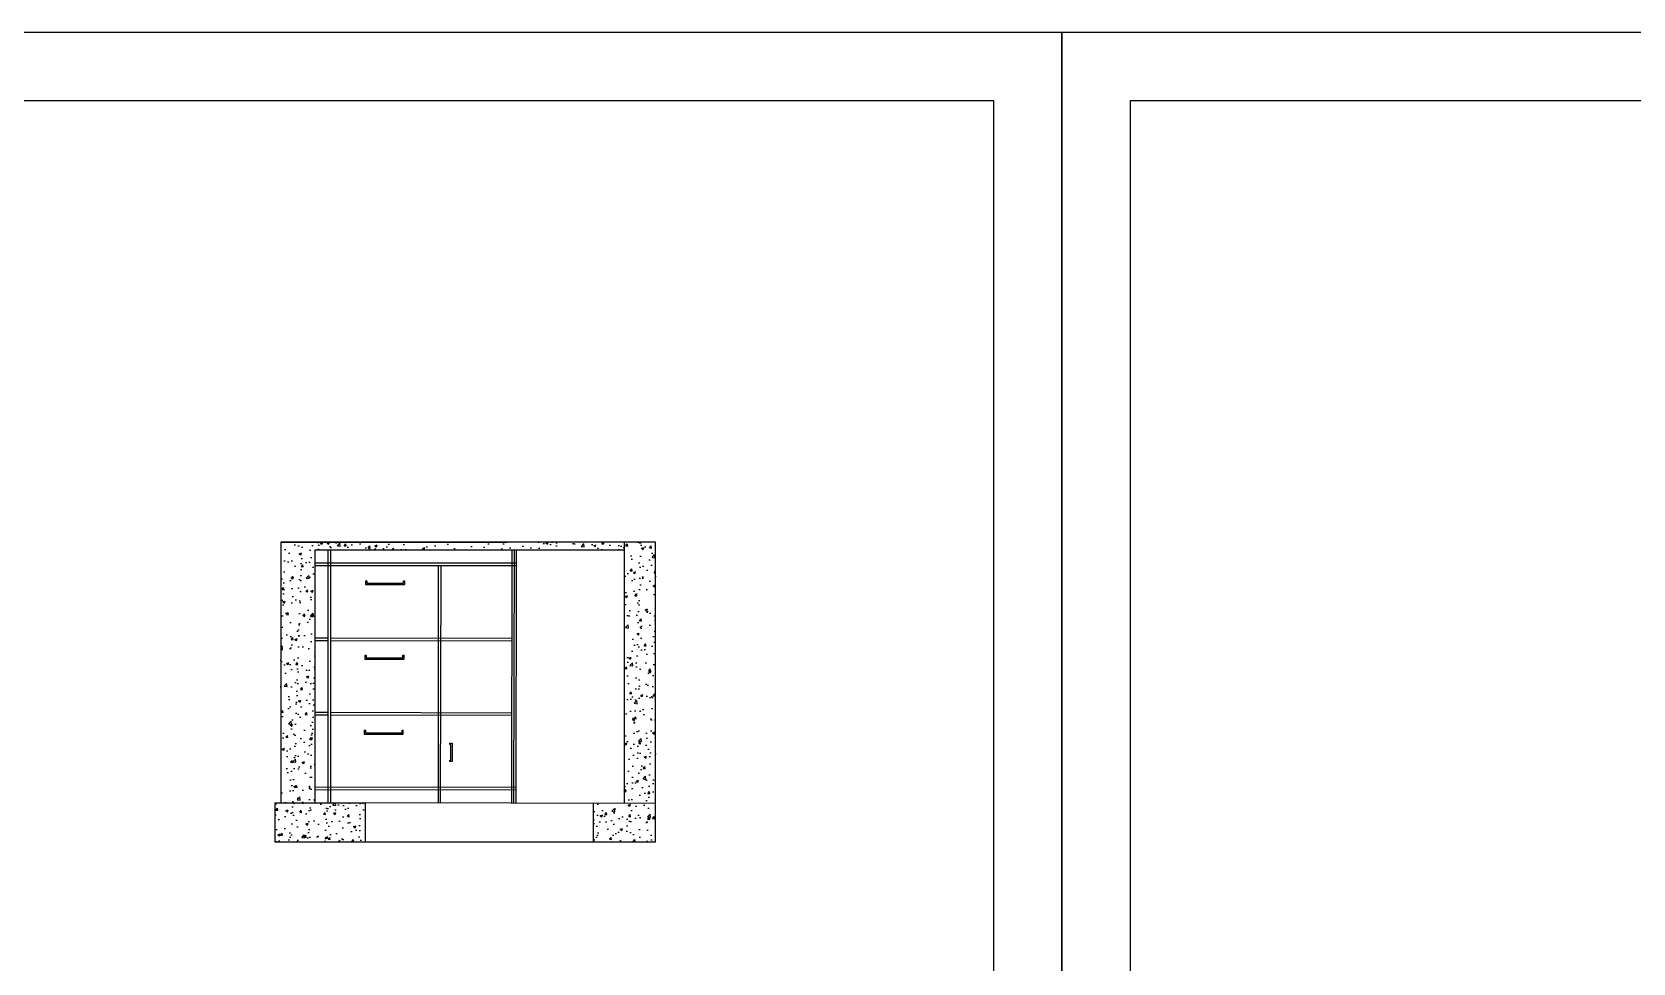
# Model space of a CAD drawing. Header units: millimetres. Extents: x -1666 to 220555, y -7114 to 28673.
# Drawn here: x 59353 to 71593, y 3441 to 10561 of the extents above; entities that cross this region are included whole.
import ezdxf

# ---------------------------------------------------------------- set-up
doc = ezdxf.new("R2010")
doc.units = ezdxf.units.MM
doc.header["$LTSCALE"] = 80
pattern_1 = [(50, (-15007.28, 0), (182.18467, -15.93909), [19.05, -209.55]), (355, (-15007.28, 0), (-35.2434, 191.05685), [15.24, -167.6406]), (100.45144, (-14992.1, -1.33), (146.94125, 175.11775), [16.19, -178.09024]), (46.1842, (-15007.28, 50.8), (271.07904, -42.0423), [28.575, -314.325]), (96.63556, (-14984.7, 47.3), (237.4041, 247.4261), [24.285, -267.1356]), (351.18415, (-15007.28, 50.8), (237.4041, 247.4261), [22.86, -251.4597]), (21, (-14981.88, 38.1), (151.6144, -102.2652), [19.05, -209.55]), (326, (-14981.88, 38.1), (61.80203, 184.18797), [15.24, -167.64]), (71.45144, (-14969.25, 29.58), (213.4164, 81.92277), [16.19, -178.08994]), (37.5, (-15007.284, 0), (3.088603, 84.55504), [0, -165.608, 0, -170.18, 0, -168.275]), (7.5, (-15007.28, 0), (66.81966, 100.18057), [0, -97.028, 0, -161.798, 0, -64.135]), (327.5, (-15063.926, 0), (135.590595, -5.728744), [0, -63.5, 0, -198.12, 0, -262.89]), (317.5, (-15089.33, 0), (148.12918, 25.42649), [0, -82.55, 0, -131.572, 0, -186.69])]

msp = doc.modelspace()

# ---------------------------------------------------------------- hatches: boundary and pattern name
at = {"true_color": 0xcd2027}
h = msp.add_hatch(dxfattribs=at)
h.set_pattern_fill('AR-CONC', color=242)
h.set_pattern_definition(pattern_1)
h.paths.add_polyline_path([(61515.687, 6600.072), (63880.687, 6600.072), (63880.687, 6660.072), (61255.687, 6660.072), (61255.687, 4665.072), (61515.687, 4665.072)])
h.paths.add_polyline_path([(64120.687, 6660.072), (63880.687, 6660.072), (63880.687, 6600.072), (63880.687, 4660.612), (64120.687, 4660.072)])
h = msp.add_hatch(dxfattribs=at)
h.set_pattern_fill('AR-CONC', color=242)
h.set_pattern_definition(pattern_1)
h.paths.add_polyline_path([(61900.687, 4665.072), (61255.687, 4665.072), (61210.687, 4665.072), (61210.687, 4365.072), (61900.687, 4365.072)])
h.paths.add_polyline_path([(64120.687, 4660.072), (63645.687, 4661.141), (63645.687, 4365.072), (64120.687, 4365.072)])

# ---------------------------------------------------------------- linework, layer by layer
at = {"color": 2, "true_color": 0xf1eb1f}
for p, q in [((61255.687, 6660.072), (62985.687, 6660.072)), ((61255.687, 6660.072), (61255.687, 4665.072)), ((64120.687, 6660.072), (61255.687, 6660.072)), ((64120.687, 4365.072), (64120.687, 6660.072)), ((61515.687, 6600.072), (63880.687, 6600.072)), ((61515.687, 6500.072), (63055.522, 6500.072)), ((61515.687, 6480.072), (63055.488, 6480.072)), ((61615.687, 5925.714), (61515.687, 5925.944)), ((61615.687, 5905.714), (61515.687, 5905.944)), ((63020.585, 5922.474), (61635.687, 5925.667)), ((63020.551, 5902.474), (61635.687, 5905.667)), ((61615.687, 5355.714), (61515.687, 5355.944)), ((61615.687, 5335.714), (61515.687, 5335.944)), ((63019.639, 5352.476), (61635.687, 5355.667)), ((63019.605, 5332.476), (61635.687, 5335.667)), ((63052.671, 4782.4), (61515.687, 4785.944)), ((61210.687, 4665.072), (61210.687, 4365.072)), ((63052.637, 4762.4), (61515.687, 4765.944)), ((64120.687, 4660.072), (61900.687, 4665.072)), ((61900.687, 4665.072), (61900.687, 4365.072)), ((63645.687, 4365.072), (63645.687, 4660.072)), ((64120.687, 4365.072), (61210.687, 4365.072))]:
    msp.add_line(p, q, dxfattribs=at)
at = {"color": 41, "true_color": 0xf4ee51}
for p, q in [((63880.687, 6660.072), (63880.687, 4660.072)), ((61515.687, 6600.072), (61515.687, 4665.072)), ((61615.687, 6600.072), (61615.687, 4665.072)), ((61635.687, 6600.072), (61635.687, 4665.072)), ((63021.711, 6601.262), (63018.495, 4663.668)), ((63038.685, 6600.319), (63035.469, 4662.725)), ((63055.687, 6600.072), (63052.472, 4662.478)), ((61903.77, 6364.856), (61903.77, 6334.856)), ((61903.77, 6364.856), (61913.77, 6364.856)), ((61913.77, 6364.856), (61913.77, 6344.856)), ((62193.77, 6344.856), (62193.77, 6364.856)), ((62193.77, 6364.856), (62203.77, 6364.856)), ((62203.77, 6334.856), (62203.77, 6364.856)), ((62457.864, 6480.072), (62457.589, 4663.817)), ((62477.864, 6480.072), (62473.773, 4663.781)), ((61903.77, 6334.856), (62203.77, 6334.856)), ((61913.77, 6344.856), (62193.77, 6344.856)), ((61898.014, 5795.591), (61898.014, 5765.591)), ((61898.014, 5795.591), (61908.014, 5795.591)), ((61898.014, 5765.591), (62198.014, 5765.591)), ((61908.014, 5795.591), (61908.014, 5775.591)), ((61908.014, 5775.591), (62188.014, 5775.591)), ((62188.014, 5775.591), (62188.014, 5795.591)), ((62188.014, 5795.591), (62198.014, 5795.591)), ((62198.014, 5765.591), (62198.014, 5795.591)), ((61892.171, 5221.318), (61892.171, 5191.318)), ((61892.171, 5221.318), (61902.171, 5221.318)), ((61892.171, 5191.318), (62192.171, 5191.318)), ((61902.171, 5221.318), (61902.171, 5201.318)), ((61902.171, 5201.318), (62182.171, 5201.318)), ((62182.171, 5201.318), (62182.171, 5221.318)), ((62182.171, 5221.318), (62192.171, 5221.318)), ((62192.171, 5191.318), (62192.171, 5221.318)), ((62546.545, 5111.322), (62546.545, 5121.322)), ((62546.545, 5121.322), (62566.545, 5121.322)), ((62556.545, 5111.322), (62546.545, 5111.322)), ((62556.545, 4991.322), (62556.545, 5111.322)), ((62566.545, 5121.322), (62566.545, 4981.322)), ((62546.545, 4981.322), (62546.545, 4991.322)), ((62546.545, 4991.322), (62556.545, 4991.322)), ((62566.545, 4981.322), (62546.545, 4981.322)), ((61210.687, 4665.072), (61255.687, 4665.072)), ((61255.687, 4665.072), (61900.687, 4665.072)), ((62932.472, 4662.748), (62932.472, 4662.478)), ((62952.472, 4662.703), (62952.472, 4662.478))]:
    msp.add_line(p, q, dxfattribs=at)
for points in [[(45324.162, 10561.061), (67228.038, 10561.061), (67228.038, -4928.109), (45324.162, -4928.109)], [(67228.038, 10561.061), (89131.914, 10561.061), (89131.914, -4928.109), (67228.038, -4928.109)], [(45846.746, 10038.476), (66705.453, 10038.476), (66705.453, -4405.524), (45846.746, -4405.524)], [(67750.623, 10038.476), (88609.33, 10038.476), (88609.33, -4405.524), (67750.623, -4405.524)]]:
    msp.add_lwpolyline(points, close=True, dxfattribs=at)

doc.saveas('drawing.dxf')
